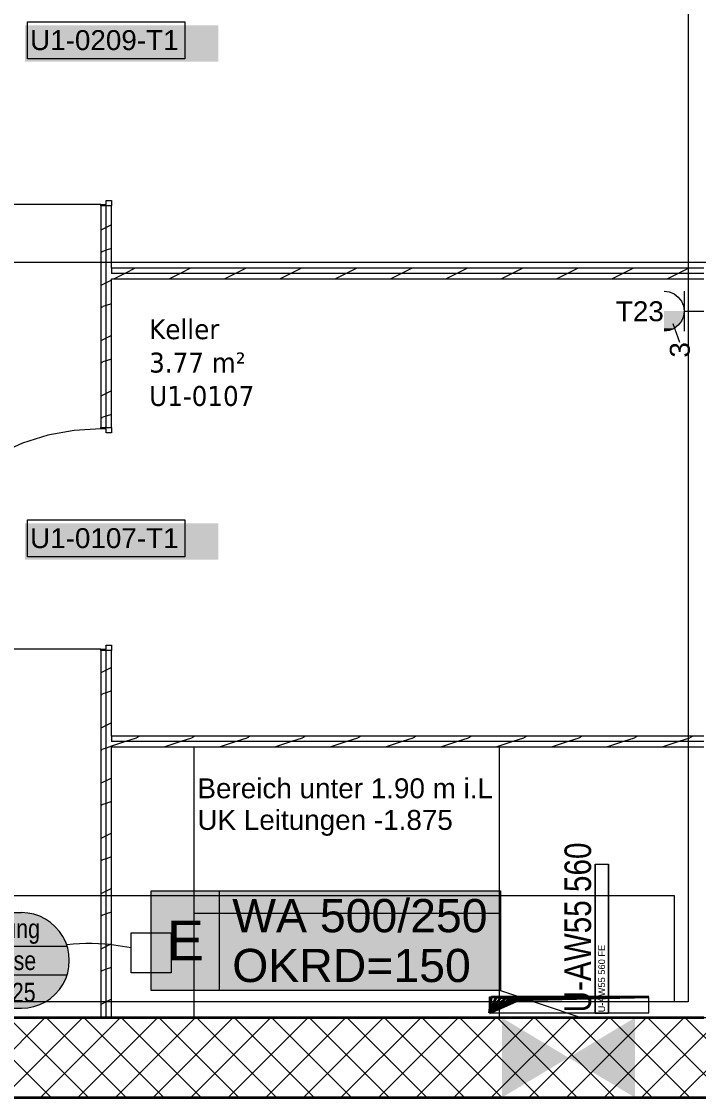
# Model space of a CAD drawing. Extents: x -1132 to 613, y -179 to 712.
# Drawn here: x 71.7 to 122.7, y 205.6 to 286.6 of the extents above; entities that cross this region are included whole.
import ezdxf
from ezdxf.lldxf.tags import DXFTag

# ---------------------------------------------------------------- set-up
doc = ezdxf.new("R2010")
doc.units = 0
doc.linetypes.add('_Hiddenline_', pattern=[3, 2, -1])
doc.layers.get('0').update_dxf_attribs({"lineweight": 13})
for name, color, linetype, lineweight in [('A-AREA-____-IDEN', 7, 'Continuous', 5), ('A-DOOR-____-IDEN', 7, 'Continuous', 5), ('A-DOOR-FRAM-MCUT', 7, 'Continuous', 9), ('A-DOOR-OPNG-OTLN', 7, 'Continuous', 9), ('A-FLOR-____-OVHD', 7, 'Strichpunkt - Fein', 9), ('A-WALL-____-MCUT', 7, 'Continuous', 35), ('A-WALL-____-PATT', 7, 'Continuous', 35), ('A-WALL-FNSH-MCUT', 7, 'Continuous', 35), ('S-GRID-____-OTLN', 7, 'Continuous', 5), ('Text', 7, 'Continuous', 5)]:
    doc.layers.add(name, color=color, linetype=linetype, lineweight=lineweight)
for name, color, linetype, lineweight, true_color in [('A-DETL-____-OTLN', 5, 'Continuous', 9, 0x0000ff), ('EL01_WAN_Aussparung Wand', 7, 'Continuous', 13, 0x7f5f3f), ('EL01_WAN_Aussparung Wand Text', 7, 'Continuous', 13, 0x7f5f3f), ('EL01_WAN_HLKS', 5, 'Continuous', 13, 0x0000ff), ('EL01_WAN_Kraft', 1, 'Continuous', 13, 0xff0000), ('EL01_WAN_Leitung_HLKS', 5, 'Continuous', 13, 0x0000ff), ('EL01_WAN_Trassen', 40, 'Continuous', 13, 0xffbf00), ('EL01_WAN_Trassen Befestigung', 7, 'Continuous', 13, 0xb2b200)]:
    doc.layers.add(name, color=color, linetype=linetype, lineweight=lineweight, true_color=true_color)
doc.styles.get("Standard").update_dxf_attribs({"font": 'arial.ttf'})
tags = doc.linetypes.add('_Rasterlinie_', pattern=[0.375, 0.2, -0.05, 0.075, -0.05]).pattern_tags.tags
tags[10:11] = [DXFTag(74, 4), DXFTag(75, 0), DXFTag(340, '0'), DXFTag(46, 1.0), DXFTag(50, 0.0), DXFTag(44, 0.0), DXFTag(45, 0.0)]
tags[8:9] = [DXFTag(74, 4), DXFTag(75, 0), DXFTag(340, '0'), DXFTag(46, 1.0), DXFTag(50, 0.0), DXFTag(44, 0.0), DXFTag(45, 0.0)]
tags[6:7] = [DXFTag(74, 4), DXFTag(75, 0), DXFTag(340, '0'), DXFTag(46, 1.0), DXFTag(50, 0.0), DXFTag(44, 0.0), DXFTag(45, 0.0)]
tags[4:5] = [DXFTag(74, 4), DXFTag(75, 0), DXFTag(340, '0'), DXFTag(46, 1.0), DXFTag(50, 0.0), DXFTag(44, 0.0), DXFTag(45, 0.0)]
tags = doc.linetypes.add('Gestrichelt', pattern=[0.1, 0.05, -0.05]).pattern_tags.tags
tags[6:7] = [DXFTag(74, 4), DXFTag(75, 0), DXFTag(340, '0'), DXFTag(46, 1.0), DXFTag(50, 0.0), DXFTag(44, 0.0), DXFTag(45, 0.0)]
tags[4:5] = [DXFTag(74, 4), DXFTag(75, 0), DXFTag(340, '0'), DXFTag(46, 1.0), DXFTag(50, 0.0), DXFTag(44, 0.0), DXFTag(45, 0.0)]
tags = doc.linetypes.add('Strichpunkt - Fein', pattern=[0.2, 0.1, -0.05, 0, -0.05]).pattern_tags.tags
tags[10:11] = [DXFTag(74, 4), DXFTag(75, 0), DXFTag(340, '0'), DXFTag(46, 1.0), DXFTag(50, 0.0), DXFTag(44, 0.0), DXFTag(45, 0.0)]
tags[8:9] = [DXFTag(74, 4), DXFTag(75, 0), DXFTag(340, '0'), DXFTag(46, 1.0), DXFTag(50, 0.0), DXFTag(44, 0.0), DXFTag(45, 0.0)]
tags[6:7] = [DXFTag(74, 4), DXFTag(75, 0), DXFTag(340, '0'), DXFTag(46, 1.0), DXFTag(50, 0.0), DXFTag(44, 0.0), DXFTag(45, 0.0)]
tags[4:5] = [DXFTag(74, 4), DXFTag(75, 0), DXFTag(340, '0'), DXFTag(46, 1.0), DXFTag(50, 0.0), DXFTag(44, 0.0), DXFTag(45, 0.0)]

# ---------------------------------------------------------------- blocks, each defined once
blk = doc.blocks.new('Referenz-A0UJ359BXE', base_point=(-1140.157, -173.774))
at = {"layer": 'A-DETL-____-OTLN', "color": 0, "linetype": 'Gestrichelt', "ltscale": 0.13}
for p, q in [((84.713, 231.964), (84.713, 211.564)), ((107.713, 211.564), (107.713, 231.964)), ((107.713, 219.426), (84.713, 219.426))]:
    blk.add_line(p, q, dxfattribs=at)
at = {"layer": 'A-DOOR-____-IDEN', "color": 0, "linetype": 'Continuous', "ltscale": 0.13}
for p, q in [((72.192, 286.55), (84.032, 286.55)), ((72.192, 283.77), (72.192, 286.55)), ((84.032, 286.55), (84.032, 283.77)), ((84.032, 283.77), (72.192, 283.77)), ((72.192, 249.05), (84.032, 249.05)), ((72.192, 246.27), (72.192, 249.05)), ((84.032, 249.05), (84.032, 246.27)), ((84.032, 246.27), (72.192, 246.27))]:
    blk.add_line(p, q, dxfattribs=at)
at = {"layer": 'A-DOOR-____-IDEN', "color": 7, "linetype": 'Continuous', "ltscale": 0.13, "true_color": 0xffffff}
for points in [[(72.017, 283.548), (86.556, 283.548), (72.017, 286.307)], [(86.556, 283.548), (72.017, 286.307), (86.556, 286.307)], [(72.017, 246.048), (86.556, 246.048), (72.017, 248.807)], [(86.556, 246.048), (72.017, 248.807), (86.556, 248.807)]]:
    blk.add_solid(points, dxfattribs=at)
at = {"layer": 'A-DOOR-FRAM-MCUT', "color": 0, "linetype": 'Continuous', "ltscale": 0.13}
for p, q in [((78.113, 273.114), (78.513, 273.114)), ((78.113, 272.814), (78.113, 273.114)), ((78.513, 273.114), (78.513, 272.714)), ((77.713, 272.814), (78.113, 272.814)), ((77.713, 272.714), (77.713, 272.814)), ((78.513, 272.714), (77.713, 272.714)), ((77.713, 256.014), (78.513, 256.014)), ((77.713, 255.914), (77.713, 256.014)), ((78.113, 255.914), (77.713, 255.914)), ((78.113, 255.614), (78.113, 255.914)), ((78.513, 255.614), (78.113, 255.614)), ((78.513, 256.014), (78.513, 255.614)), ((77.713, 239.314), (78.113, 239.314)), ((77.713, 239.214), (77.713, 239.314)), ((78.513, 239.214), (77.713, 239.214)), ((78.113, 239.614), (78.513, 239.614)), ((78.113, 239.314), (78.113, 239.614)), ((78.513, 239.614), (78.513, 239.214))]:
    blk.add_line(p, q, dxfattribs=at)
at = {"layer": 'A-DOOR-OPNG-OTLN', "color": 0, "linetype": 'Continuous', "ltscale": 0.13}
for p, q in [((77.713, 272.814), (61.113, 272.814)), ((73.741, 255.431), (71.827, 254.835)), ((75.712, 255.793), (73.741, 255.431)), ((77.713, 255.914), (75.712, 255.793)), ((71.827, 254.835), (69.999, 254.012)), ((77.713, 239.314), (61.113, 239.314))]:
    blk.add_line(p, q, dxfattribs=at)
at = {"layer": 'A-FLOR-____-OVHD', "color": 0, "linetype": 'Strichpunkt - Fein', "ltscale": 0.13}
for p, q in [((121.913, 357.163), (121.913, 212.764)), ((121.913, 212.764), (-25.987, 212.764)), ((174.71, 211.564), (-17.487, 211.564))]:
    blk.add_line(p, q, dxfattribs=at)
at = {"layer": 'A-WALL-____-MCUT', "color": 0, "linetype": 'Continuous', "lineweight": 9, "ltscale": 0.13}
for p, q in [((78.113, 256.014), (78.113, 272.714)), ((78.513, 268.004), (78.513, 267.604)), ((123.113, 267.604), (78.513, 267.604)), ((78.113, 211.564), (78.113, 239.214)), ((78.513, 232.764), (78.513, 232.364)), ((123.113, 232.364), (78.513, 232.364))]:
    blk.add_line(p, q, dxfattribs=at)
at = {"layer": 'A-WALL-____-MCUT', "color": 0, "linetype": 'Continuous', "ltscale": 0.35}
for p, q in [((123.113, 211.564), (-91.487, 211.564)), ((-132.287, 205.564), (135.113, 205.564))]:
    blk.add_line(p, q, dxfattribs=at)
at = {"layer": 'A-WALL-____-PATT', "color": 0, "linetype": 'Continuous', "lineweight": 9, "ltscale": 0.13}
for p, q in [((78.113, 271.068), (77.713, 270.868)), ((78.513, 271.268), (78.113, 271.068)), ((77.849, 269.265), (77.713, 269.163)), ((78.113, 269.357), (77.873, 269.277)), ((78.513, 269.491), (78.113, 269.357)), ((79.515, 267.604), (78.715, 267.204)), ((80.315, 268.004), (79.515, 267.604)), ((83.68, 267.604), (82.88, 267.204)), ((84.48, 268.004), (83.68, 267.604)), ((87.845, 267.604), (87.045, 267.204)), ((88.645, 268.004), (87.845, 267.604)), ((92.01, 267.604), (91.21, 267.204)), ((92.81, 268.004), (92.01, 267.604)), ((96.175, 267.604), (95.375, 267.204)), ((96.975, 268.004), (96.175, 267.604)), ((100.34, 267.604), (99.54, 267.204)), ((101.14, 268.004), (100.34, 267.604)), ((104.505, 267.604), (103.705, 267.204)), ((105.305, 268.004), (104.505, 267.604)), ((108.669, 267.604), (107.869, 267.204)), ((109.469, 268.004), (108.669, 267.604)), ((112.834, 267.604), (112.034, 267.204)), ((113.634, 268.004), (112.834, 267.604)), ((116.999, 267.604), (116.199, 267.204)), ((117.799, 268.004), (116.999, 267.604)), ((121.164, 267.604), (120.364, 267.204)), ((121.964, 268.004), (121.164, 267.604)), ((78.113, 266.903), (77.713, 266.703)), ((78.513, 267.103), (78.113, 266.903)), ((77.849, 265.1), (77.713, 264.998)), ((78.113, 265.193), (77.873, 265.113)), ((78.513, 265.326), (78.113, 265.193)), ((78.113, 262.738), (77.713, 262.538)), ((78.513, 262.938), (78.113, 262.738)), ((77.85, 260.936), (77.713, 260.833)), ((78.113, 261.028), (77.873, 260.948)), ((78.513, 261.161), (78.113, 261.028)), ((78.113, 258.573), (77.713, 258.373)), ((78.513, 258.773), (78.113, 258.573)), ((78.113, 256.863), (77.874, 256.783)), ((78.513, 256.996), (78.113, 256.863)), ((77.85, 256.771), (77.713, 256.668)), ((78.113, 237.749), (77.713, 237.549)), ((78.513, 237.949), (78.113, 237.749)), ((77.853, 235.948), (77.713, 235.843)), ((78.113, 236.04), (77.875, 235.96)), ((78.513, 236.173), (78.113, 236.04)), ((78.113, 233.584), (77.713, 233.384)), ((78.513, 233.784), (78.113, 233.584)), ((80.374, 232.628), (79.58, 232.364)), ((80.638, 232.764), (80.393, 232.641)), ((84.539, 232.628), (83.745, 232.364)), ((84.803, 232.764), (84.558, 232.641)), ((88.704, 232.629), (87.909, 232.364)), ((88.968, 232.764), (88.723, 232.641)), ((92.869, 232.629), (92.074, 232.364)), ((93.133, 232.764), (92.888, 232.641)), ((97.034, 232.629), (96.239, 232.364)), ((97.298, 232.764), (97.053, 232.641)), ((101.199, 232.629), (100.404, 232.364)), ((101.463, 232.764), (101.218, 232.641)), ((105.364, 232.629), (104.568, 232.364)), ((105.628, 232.764), (105.383, 232.641)), ((109.53, 232.629), (108.733, 232.364)), ((109.793, 232.764), (109.547, 232.641)), ((113.695, 232.629), (112.898, 232.364)), ((113.958, 232.764), (113.712, 232.641)), ((117.86, 232.63), (117.062, 232.364)), ((118.123, 232.764), (117.877, 232.641)), ((122.025, 232.63), (121.227, 232.364)), ((122.287, 232.764), (122.042, 232.641)), ((77.853, 231.783), (77.713, 231.678)), ((78.113, 231.875), (77.875, 231.795)), ((78.513, 232.008), (78.113, 231.875)), ((79.58, 232.364), (78.513, 232.008)), ((83.745, 232.364), (82.545, 231.964)), ((87.909, 232.364), (86.709, 231.964)), ((92.074, 232.364), (90.874, 231.964)), ((96.239, 232.364), (95.039, 231.964)), ((100.404, 232.364), (99.204, 231.964)), ((104.568, 232.364), (103.368, 231.964)), ((108.733, 232.364), (107.533, 231.964)), ((112.898, 232.364), (111.698, 231.964)), ((117.062, 232.364), (115.862, 231.964)), ((121.227, 232.364), (120.027, 231.964)), ((78.113, 229.419), (77.713, 229.219)), ((78.513, 229.619), (78.113, 229.419)), ((78.113, 227.71), (77.875, 227.631)), ((78.513, 227.843), (78.113, 227.71)), ((77.854, 227.619), (77.713, 227.513)), ((78.113, 225.254), (77.713, 225.054)), ((78.513, 225.454), (78.113, 225.254)), ((78.513, 223.679), (78.113, 223.545)), ((77.854, 223.454), (77.713, 223.348)), ((78.113, 223.545), (77.875, 223.466)), ((78.513, 221.289), (78.113, 221.089)), ((78.113, 221.089), (77.713, 220.889)), ((77.855, 219.289), (77.713, 219.183)), ((78.113, 219.381), (77.875, 219.301)), ((78.513, 219.514), (78.113, 219.381)), ((78.113, 216.924), (77.713, 216.724)), ((78.513, 217.124), (78.113, 216.924)), ((77.855, 215.125), (77.713, 215.018)), ((78.113, 215.216), (77.876, 215.137)), ((78.513, 215.349), (78.113, 215.216)), ((78.113, 212.759), (77.713, 212.559)), ((78.513, 212.959), (78.113, 212.759)), ((67.511, 205.564), (73.511, 211.564)), ((73.968, 205.564), (67.968, 211.564)), ((70.34, 205.564), (76.34, 211.564)), ((76.796, 205.564), (70.796, 211.564)), ((73.168, 205.564), (79.168, 211.564)), ((79.624, 205.564), (73.624, 211.564)), ((75.996, 205.564), (81.996, 211.564)), ((82.453, 205.564), (76.453, 211.564)), ((78.825, 205.564), (84.825, 211.564)), ((85.281, 205.564), (79.281, 211.564)), ((81.653, 205.564), (87.653, 211.564)), ((88.11, 205.564), (82.11, 211.564)), ((84.482, 205.564), (90.482, 211.564)), ((90.938, 205.564), (84.938, 211.564)), ((87.31, 205.564), (93.31, 211.564)), ((93.767, 205.564), (87.767, 211.564)), ((90.139, 205.564), (96.139, 211.564)), ((96.595, 205.564), (90.595, 211.564)), ((92.967, 205.564), (98.967, 211.564)), ((99.423, 205.564), (93.423, 211.564)), ((95.795, 205.564), (101.795, 211.564)), ((102.252, 205.564), (96.252, 211.564)), ((98.624, 205.564), (104.624, 211.564)), ((105.08, 205.564), (99.08, 211.564)), ((101.452, 205.564), (107.452, 211.564)), ((107.909, 205.564), (101.909, 211.564)), ((104.281, 205.564), (110.281, 211.564)), ((110.737, 205.564), (104.737, 211.564)), ((107.109, 205.564), (113.109, 211.564)), ((113.566, 205.564), (107.566, 211.564)), ((109.938, 205.564), (115.938, 211.564)), ((116.394, 205.564), (110.394, 211.564)), ((112.766, 205.564), (118.766, 211.564)), ((119.222, 205.564), (113.222, 211.564)), ((115.594, 205.564), (121.594, 211.564)), ((122.051, 205.564), (116.051, 211.564)), ((118.423, 205.564), (124.423, 211.564)), ((124.879, 205.564), (118.879, 211.564)), ((121.251, 205.564), (127.251, 211.564)), ((127.708, 205.564), (121.708, 211.564))]:
    blk.add_line(p, q, dxfattribs=at)
at = {"layer": 'A-WALL-FNSH-MCUT', "color": 0, "linetype": 'Continuous', "lineweight": 9, "ltscale": 0.13}
for p, q in [((77.713, 272.714), (77.713, 256.014)), ((78.513, 272.714), (77.713, 272.714)), ((78.513, 268.004), (78.513, 272.714)), ((123.113, 268.004), (78.513, 268.004)), ((78.513, 267.204), (123.113, 267.204)), ((78.513, 256.014), (78.513, 267.204)), ((77.713, 256.014), (78.513, 256.014)), ((77.713, 239.214), (77.713, 211.564)), ((78.513, 239.214), (77.713, 239.214)), ((78.513, 232.764), (78.513, 239.214)), ((123.113, 232.764), (78.513, 232.764)), ((78.513, 211.564), (78.513, 231.964)), ((78.513, 231.964), (123.113, 231.964))]:
    blk.add_line(p, q, dxfattribs=at)
at = {"layer": 'S-GRID-____-OTLN', "color": 0, "linetype": '_Rasterlinie_', "ltscale": 0.13}
for p, q in [((-164.287, 268.464), (174.71, 268.464)), ((-164.287, 205.564), (174.71, 205.564))]:
    blk.add_line(p, q, dxfattribs=at)
at = {"layer": 'A-AREA-____-IDEN', "color": 0, "linetype": 'Continuous', "ltscale": 0.13, "char_height": 1.5, "attachment_point": 1}
for s, insert in [('{\\W0.9;\\fVerdana;Keller}', (81.358, 264.164)), ('{\\W0.9;\\fVerdana;3.77 m²}', (81.358, 261.651)), ('{\\W0.9;\\fVerdana;U1-0107}', (81.358, 259.137))]:
    blk.add_mtext(s, dxfattribs=dict(at, insert=insert))
at = {"layer": 'A-DOOR-____-IDEN', "color": 0, "linetype": 'Continuous', "ltscale": 0.13, "char_height": 1.5, "attachment_point": 1}
for s, insert in [('{\\fArial;U1-0209-T1}', (72.392, 285.932)), ('{\\fArial;U1-0107-T1}', (72.392, 248.432))]:
    blk.add_mtext(s, dxfattribs=dict(at, insert=insert))
at = {"layer": 'Text', "color": 0, "linetype": 'Continuous', "ltscale": 0.13, "char_height": 1.5, "attachment_point": 1}
for s, insert in [('{\\fArial;Bereich unter 1.90 m i.L}', (84.99, 229.594)), ('{\\fArial;UK Leitungen -1.875}', (84.99, 227.212))]:
    blk.add_mtext(s, dxfattribs=dict(at, insert=insert))
blk = doc.blocks.new('Wanddurchbruch-A0UJ359XXE', base_point=(107.913, 205.564))
at = {"color": 0, "linetype": 'ByBlock', "lineweight": -2, "ltscale": 0.13}
for p, q in [((117.913, 211.564), (107.913, 211.564)), ((117.913, 205.564), (107.913, 205.564))]:
    blk.add_line(p, q, dxfattribs=at)
for points in [[(112.913, 208.564), (107.913, 208.564), (107.913, 211.564)], [(117.913, 208.564), (112.913, 208.564), (117.913, 211.564)], [(107.913, 205.564), (112.913, 208.564), (107.913, 208.564)], [(117.913, 205.564), (117.913, 208.564), (112.913, 208.564)]]:
    blk.add_solid(points, dxfattribs=at)
blk = doc.blocks.new('Durchbruch beschriften-A0UJ359ZXE', base_point=(81.518, 211.564))
at = {"color": 0, "linetype": 'ByBlock', "lineweight": -2, "ltscale": 0.13}
for p, q in [((81.518, 213.63), (81.518, 221.13)), ((81.518, 221.13), (107.794, 221.13)), ((86.639, 213.63), (86.639, 221.13)), ((107.794, 221.13), (107.794, 213.63)), ((107.794, 213.63), (81.518, 213.63)), ((107.794, 213.63), (113.913, 211.564))]:
    blk.add_line(p, q, dxfattribs=at)
at = {"color": 7, "linetype": 'ByBlock', "lineweight": -2, "ltscale": 0.13, "true_color": 0xffffff}
for points in [[(81.518, 213.63), (107.794, 213.63), (81.518, 221.13)], [(107.794, 213.63), (81.518, 221.13), (107.794, 221.13)], [(81.518, 221.13), (107.794, 221.13), (81.518, 221.13)]]:
    blk.add_solid(points, dxfattribs=at)
at = {"color": 0, "linetype": 'ByBlock', "lineweight": -2, "ltscale": 0.13, "char_height": 2.5, "attachment_point": 1}
for s, insert in [('{\\fArial; WA 500/250 }', (86.639, 220.505)), ('{\\fArial; OKRD=150 }', (86.639, 216.755))]:
    blk.add_mtext(s, dxfattribs=dict(at, insert=insert))
at = {"color": 40, "linetype": 'ByBlock', "lineweight": -2, "ltscale": 0.13, "true_color": 0xffbf00, "insert": (82.681, 218.88), "char_height": 3, "attachment_point": 1}
blk.add_mtext('{\\fArial;E}', dxfattribs=at)
blk = doc.blocks.new('IfcObject-A0UJ35A9XE', base_point=(112.616, 211.921))
at = {"layer": 'EL01_WAN_Trassen', "linetype": 'ByBlock', "lineweight": -2, "ltscale": 0.13}
for p, q in [((114.917, 223.121), (115.917, 223.121)), ((114.917, 223.121), (115.917, 223.121)), ((114.917, 211.921), (114.917, 223.121)), ((114.917, 223.121), (114.917, 223.121)), ((114.917, 223.121), (114.917, 211.921)), ((115.917, 211.921), (115.917, 223.121)), ((115.917, 223.121), (115.917, 223.121)), ((115.917, 223.121), (115.917, 211.921)), ((114.917, 211.921), (115.917, 211.921)), ((114.917, 211.921), (115.917, 211.921)), ((114.917, 211.921), (114.917, 211.921)), ((115.917, 211.921), (115.917, 211.921))]:
    blk.add_line(p, q, dxfattribs=at)
at = {"layer": 'EL01_WAN_Trassen', "lineweight": -2, "attachment_point": 1, "rotation": 90}
for s, insert, char_height in [('{\\W0.8;\\fArial;U-AW55 560}', (112.616, 211.967), 2), ('{\\fArial;U-AW55 560 FE}', (115.167, 211.976), 0.5)]:
    blk.add_mtext(s, dxfattribs=dict(at, insert=insert, char_height=char_height))
blk = doc.blocks.new('Kabelkanal-A0UJ35AFXE', base_point=(106.965, 211.948))
at = {"color": 0, "linetype": 'ByBlock', "lineweight": -2, "ltscale": 0.13}
for p, q in [((106.965, 211.948), (106.965, 213.148)), ((106.965, 213.148), (118.965, 213.148)), ((118.965, 211.948), (118.965, 213.148)), ((106.965, 211.948), (118.965, 211.948))]:
    blk.add_line(p, q, dxfattribs=at)
at = {"color": 0, "lineweight": 35}
for p, q in [((106.965, 211.948), (107.135, 213.131)), ((106.965, 211.948), (107.477, 213.097)), ((107.135, 213.131), (118.965, 213.148)), ((107.477, 213.097), (118.965, 213.148)), ((107.818, 213.063), (118.965, 213.148)), ((108.159, 213.029), (118.965, 213.148)), ((108.5, 212.994), (118.965, 213.148)), ((108.842, 212.96), (118.965, 213.148)), ((109.183, 212.926), (118.965, 213.148)), ((106.965, 211.948), (107.818, 213.063)), ((106.965, 211.948), (108.159, 213.029)), ((106.965, 211.948), (108.5, 212.994)), ((106.965, 211.948), (108.842, 212.96)), ((106.965, 211.948), (109.183, 212.926))]:
    blk.add_line(p, q, dxfattribs=at)
at = {"color": 0, "linetype": '_Hiddenline_', "lineweight": 18}
for p, q in [((118.965, 213.148), (109.065, 212.938)), ((109.065, 212.938), (106.965, 211.948))]:
    blk.add_line(p, q, dxfattribs=at)
blk = doc.blocks.new('Kabelkanal-A0UJ35B1XE', base_point=(60.878, 212.764))
at = {"color": 0, "linetype": 'ByBlock', "lineweight": -2, "ltscale": 0.13}
for p, q in [((60.878, 212.764), (60.878, 220.764)), ((60.878, 220.764), (120.878, 220.764)), ((120.878, 220.764), (120.878, 212.764)), ((120.878, 212.764), (60.878, 212.764))]:
    blk.add_line(p, q, dxfattribs=at)
blk = doc.blocks.new('Steckdose T23_ AP_ 3-fach-A0UJ35C7XE', base_point=(116.483, 261.274))
at = {"color": 0, "lineweight": -2}
for p, q in [((120.115, 266.274), (120.311, 266.261)), ((120.311, 266.261), (120.503, 266.223)), ((120.503, 266.223), (120.689, 266.16)), ((120.689, 266.16), (120.865, 266.073)), ((120.865, 266.073), (121.028, 265.964)), ((121.028, 265.964), (121.176, 265.834)), ((121.176, 265.834), (121.305, 265.687)), ((121.615, 266.274), (121.615, 263.274)), ((121.305, 265.687), (121.414, 265.524)), ((121.414, 265.524), (121.501, 265.348)), ((121.501, 265.348), (121.564, 265.162)), ((121.564, 265.162), (121.602, 264.97)), ((121.602, 264.97), (121.615, 264.774)), ((121.501, 264.2), (121.414, 264.024)), ((121.564, 264.386), (121.501, 264.2)), ((121.602, 264.578), (121.564, 264.386)), ((121.615, 264.774), (121.602, 264.578)), ((121.615, 264.774), (123.115, 264.774)), ((120.503, 263.325), (120.311, 263.287)), ((120.689, 263.388), (120.503, 263.325)), ((120.865, 263.475), (120.689, 263.388)), ((120.762, 263.848), (121.27, 262.431)), ((121.028, 263.584), (120.865, 263.475)), ((121.176, 263.713), (121.028, 263.584)), ((121.305, 263.861), (121.176, 263.713)), ((121.414, 264.024), (121.305, 263.861)), ((120.311, 263.287), (120.115, 263.274))]:
    blk.add_line(p, q, dxfattribs=at)
for points in [[(121.564, 264.386), (120.115, 264.386), (121.615, 264.774)], [(120.115, 264.386), (121.615, 264.774), (120.115, 264.774)], [(121.414, 264.024), (120.115, 264.024), (121.564, 264.386)], [(120.115, 264.024), (121.564, 264.386), (120.115, 264.386)], [(121.176, 263.713), (120.115, 263.713), (121.414, 264.024)], [(120.115, 263.713), (121.414, 264.024), (120.115, 264.024)], [(120.865, 263.475), (120.115, 263.475), (121.176, 263.713)], [(120.115, 263.475), (121.176, 263.713), (120.115, 263.713)], [(120.503, 263.325), (120.115, 263.325), (120.865, 263.475)], [(120.115, 263.325), (120.865, 263.475), (120.115, 263.475)], [(120.115, 263.274), (120.503, 263.325), (120.115, 263.325)]]:
    blk.add_solid(points, dxfattribs=at)
at = {"color": 0, "lineweight": -2, "insert": (116.483, 265.515), "char_height": 1.5, "attachment_point": 1}
blk.add_mtext('{\\fArial;T23}', dxfattribs=at)
at = {"color": 0, "lineweight": -2, "insert": (120.546, 261.274), "char_height": 1.5, "attachment_point": 1, "rotation": 90}
blk.add_mtext('{\\fArial;3}', dxfattribs=at)
blk = doc.blocks.new('Leitung-A0UJ35EHXE', base_point=(75.151, 216.822))
at = {"color": 0, "linetype": 'ByBlock', "lineweight": -2, "ltscale": 0.13}
for p, q in [((76.106, 217.135), (75.628, 217.103)), ((76.587, 217.15), (76.106, 217.135)), ((77.067, 217.149), (76.587, 217.15)), ((77.548, 217.133), (77.067, 217.149)), ((78.027, 217.102), (77.548, 217.133)), ((75.628, 217.103), (75.151, 217.053)), ((78.359, 217.072), (78.027, 217.102)), ((78.691, 217.036), (78.359, 217.072)), ((79.021, 216.993), (78.691, 217.036)), ((79.35, 216.943), (79.021, 216.993)), ((79.678, 216.886), (79.35, 216.943)), ((80.005, 216.822), (79.678, 216.886))]:
    blk.add_line(p, q, dxfattribs=at)
blk = doc.blocks.new('Deckendose UP-A0UJ35FDXE', base_point=(80.005, 214.95))
at = {"color": 0, "lineweight": -2}
for p, q in [((80.005, 217.95), (83.005, 217.95)), ((80.005, 214.95), (80.005, 217.95)), ((83.005, 217.95), (83.005, 214.95)), ((83.005, 214.95), (80.005, 214.95))]:
    blk.add_line(p, q, dxfattribs=at)
blk = doc.blocks.new('Stromkreis-A0UJ35FLXE', base_point=(65.335, 212.28))
at = {"color": 0, "linetype": 'ByBlock', "lineweight": -2, "ltscale": 0.13}
for p, q in [((67.135, 218.997), (66.743, 218.736)), ((67.557, 219.206), (67.135, 218.997)), ((68.003, 219.357), (67.557, 219.206)), ((68.465, 219.449), (68.003, 219.357)), ((68.935, 219.48), (68.465, 219.449)), ((68.935, 219.48), (71.747, 219.48)), ((72.217, 219.449), (71.747, 219.48)), ((72.679, 219.357), (72.217, 219.449)), ((73.125, 219.206), (72.679, 219.357)), ((73.547, 218.997), (73.125, 219.206)), ((73.939, 218.736), (73.547, 218.997)), ((66.079, 218.071), (65.817, 217.68)), ((66.389, 218.425), (66.079, 218.071)), ((66.743, 218.736), (66.389, 218.425)), ((74.293, 218.425), (73.939, 218.736)), ((74.603, 218.071), (74.293, 218.425)), ((74.865, 217.68), (74.603, 218.071)), ((65.609, 217.257), (65.458, 216.811)), ((65.817, 217.68), (65.609, 217.257)), ((75.073, 217.257), (74.865, 217.68)), ((75.225, 216.811), (75.073, 217.257)), ((65.366, 216.35), (65.335, 215.88)), ((65.458, 216.811), (65.366, 216.35)), ((65.501, 216.96), (75.181, 216.96)), ((75.316, 216.35), (75.225, 216.811)), ((75.347, 215.88), (75.316, 216.35)), ((65.335, 215.88), (65.366, 215.41)), ((75.316, 215.41), (75.347, 215.88)), ((65.366, 215.41), (65.458, 214.948)), ((65.458, 214.948), (65.609, 214.502)), ((65.501, 214.8), (75.181, 214.8)), ((75.073, 214.502), (75.225, 214.948)), ((75.225, 214.948), (75.316, 215.41)), ((65.609, 214.502), (65.817, 214.08)), ((65.817, 214.08), (66.079, 213.688)), ((74.603, 213.688), (74.865, 214.08)), ((74.865, 214.08), (75.073, 214.502)), ((66.079, 213.688), (66.389, 213.334)), ((66.389, 213.334), (66.743, 213.024)), ((73.939, 213.024), (74.293, 213.334)), ((74.293, 213.334), (74.603, 213.688)), ((66.743, 213.024), (67.135, 212.762)), ((67.135, 212.762), (67.557, 212.554)), ((67.557, 212.554), (68.003, 212.402)), ((68.003, 212.402), (68.465, 212.31)), ((68.465, 212.31), (68.935, 212.28)), ((68.935, 212.28), (71.747, 212.28)), ((71.747, 212.28), (72.217, 212.31)), ((72.217, 212.31), (72.679, 212.402)), ((72.679, 212.402), (73.125, 212.554)), ((73.125, 212.554), (73.547, 212.762)), ((73.547, 212.762), (73.939, 213.024))]:
    blk.add_line(p, q, dxfattribs=at)
at = {"color": 7, "linetype": 'ByBlock', "lineweight": -2, "ltscale": 0.13, "true_color": 0xffffff}
for points in [[(66.69, 218.694), (73.992, 218.694), (66.907, 218.854)], [(66.907, 218.854), (73.775, 218.854), (67.135, 218.997)], [(73.992, 218.694), (66.907, 218.854), (73.775, 218.854)], [(66.907, 218.854), (73.775, 218.854), (66.907, 218.854)], [(73.775, 218.854), (66.907, 218.854), (73.775, 218.854)], [(67.135, 218.997), (73.547, 218.997), (67.373, 219.123)], [(73.775, 218.854), (67.135, 218.997), (73.547, 218.997)], [(67.373, 219.123), (73.309, 219.123), (67.62, 219.231)], [(73.547, 218.997), (67.373, 219.123), (73.309, 219.123)], [(67.373, 219.123), (73.309, 219.123), (67.373, 219.123)], [(73.309, 219.123), (67.373, 219.123), (73.309, 219.123)], [(67.62, 219.231), (73.062, 219.231), (67.874, 219.32)], [(73.309, 219.123), (67.62, 219.231), (73.062, 219.231)], [(67.62, 219.231), (73.062, 219.231), (67.62, 219.231)], [(73.062, 219.231), (67.62, 219.231), (73.062, 219.231)], [(67.874, 219.32), (72.808, 219.32), (68.134, 219.389)], [(73.062, 219.231), (67.874, 219.32), (72.808, 219.32)], [(68.134, 219.389), (72.548, 219.389), (68.398, 219.439)], [(72.808, 219.32), (68.134, 219.389), (72.548, 219.389)], [(68.134, 219.389), (72.548, 219.389), (68.134, 219.389)], [(72.548, 219.389), (68.134, 219.389), (72.548, 219.389)], [(68.398, 219.439), (72.284, 219.439), (68.666, 219.47)], [(72.548, 219.389), (68.398, 219.439), (72.284, 219.439)], [(68.666, 219.47), (72.016, 219.47), (68.935, 219.48)], [(72.284, 219.439), (68.666, 219.47), (72.016, 219.47)], [(72.016, 219.47), (68.935, 219.48), (71.747, 219.48)], [(65.961, 217.908), (74.722, 217.908), (66.12, 218.124)], [(66.12, 218.124), (74.562, 218.124), (66.296, 218.328)], [(74.722, 217.908), (66.12, 218.124), (74.562, 218.124)], [(66.296, 218.328), (74.386, 218.328), (66.486, 218.519)], [(74.562, 218.124), (66.296, 218.328), (74.386, 218.328)], [(66.296, 218.328), (74.386, 218.328), (66.296, 218.328)], [(74.386, 218.328), (66.296, 218.328), (74.386, 218.328)], [(66.486, 218.519), (74.196, 218.519), (66.69, 218.694)], [(74.386, 218.328), (66.486, 218.519), (74.196, 218.519)], [(74.196, 218.519), (66.69, 218.694), (73.992, 218.694)], [(66.69, 218.694), (73.992, 218.694), (66.69, 218.694)], [(73.992, 218.694), (66.69, 218.694), (73.992, 218.694)], [(65.495, 216.941), (75.187, 216.941), (65.584, 217.195)], [(65.584, 217.195), (75.098, 217.195), (65.692, 217.442)], [(75.187, 216.941), (65.584, 217.195), (75.098, 217.195)], [(65.584, 217.195), (75.098, 217.195), (65.584, 217.195)], [(75.098, 217.195), (65.584, 217.195), (75.098, 217.195)], [(65.692, 217.442), (74.991, 217.442), (65.817, 217.68)], [(75.098, 217.195), (65.692, 217.442), (74.991, 217.442)], [(65.817, 217.68), (74.865, 217.68), (65.961, 217.908)], [(74.991, 217.442), (65.817, 217.68), (74.865, 217.68)], [(65.817, 217.68), (74.865, 217.68), (65.817, 217.68)], [(74.865, 217.68), (65.817, 217.68), (74.865, 217.68)], [(74.865, 217.68), (65.961, 217.908), (74.722, 217.908)], [(65.961, 217.908), (74.722, 217.908), (65.961, 217.908)], [(74.722, 217.908), (65.961, 217.908), (74.722, 217.908)], [(65.345, 216.149), (75.337, 216.149), (65.375, 216.416)], [(65.375, 216.416), (75.307, 216.416), (65.425, 216.681)], [(75.337, 216.149), (65.375, 216.416), (75.307, 216.416)], [(65.425, 216.681), (75.257, 216.681), (65.495, 216.941)], [(75.307, 216.416), (65.425, 216.681), (75.257, 216.681)], [(65.425, 216.681), (75.257, 216.681), (65.425, 216.681)], [(75.257, 216.681), (65.425, 216.681), (75.257, 216.681)], [(75.257, 216.681), (65.495, 216.941), (75.187, 216.941)], [(65.495, 216.941), (75.187, 216.941), (65.495, 216.941)], [(75.187, 216.941), (65.495, 216.941), (75.187, 216.941)], [(65.335, 215.88), (75.347, 215.88), (65.345, 216.149)], [(65.345, 215.611), (75.337, 215.611), (65.335, 215.88)], [(75.337, 215.611), (65.335, 215.88), (75.347, 215.88)], [(65.335, 215.88), (75.347, 215.88), (65.335, 215.88)], [(75.347, 215.88), (65.335, 215.88), (75.347, 215.88)], [(75.347, 215.88), (65.345, 216.149), (75.337, 216.149)], [(65.345, 216.149), (75.337, 216.149), (65.345, 216.149)], [(75.337, 216.149), (65.345, 216.149), (75.337, 216.149)], [(65.375, 215.343), (75.307, 215.343), (65.345, 215.611)], [(75.307, 215.343), (65.345, 215.611), (75.337, 215.611)], [(65.425, 215.079), (75.257, 215.079), (65.375, 215.343)], [(75.257, 215.079), (65.375, 215.343), (75.307, 215.343)], [(65.495, 214.819), (75.187, 214.819), (65.425, 215.079)], [(75.187, 214.819), (65.425, 215.079), (75.257, 215.079)], [(65.425, 215.079), (75.257, 215.079), (65.425, 215.079)], [(75.257, 215.079), (65.425, 215.079), (75.257, 215.079)], [(65.584, 214.564), (75.098, 214.564), (65.495, 214.819)], [(75.098, 214.564), (65.495, 214.819), (75.187, 214.819)], [(65.692, 214.318), (74.991, 214.318), (65.584, 214.564)], [(74.991, 214.318), (65.584, 214.564), (75.098, 214.564)], [(65.817, 214.08), (74.865, 214.08), (65.692, 214.318)], [(74.865, 214.08), (65.692, 214.318), (74.991, 214.318)], [(65.961, 213.852), (74.722, 213.852), (65.817, 214.08)], [(74.722, 213.852), (65.817, 214.08), (74.865, 214.08)], [(66.12, 213.635), (74.562, 213.635), (65.961, 213.852)], [(74.562, 213.635), (65.961, 213.852), (74.722, 213.852)], [(66.296, 213.431), (74.386, 213.431), (66.12, 213.635)], [(74.386, 213.431), (66.12, 213.635), (74.562, 213.635)], [(66.486, 213.241), (74.196, 213.241), (66.296, 213.431)], [(74.196, 213.241), (66.296, 213.431), (74.386, 213.431)], [(66.69, 213.065), (73.992, 213.065), (66.486, 213.241)], [(73.992, 213.065), (66.486, 213.241), (74.196, 213.241)], [(66.907, 212.905), (73.775, 212.905), (66.69, 213.065)], [(73.775, 212.905), (66.69, 213.065), (73.992, 213.065)], [(67.135, 212.762), (73.547, 212.762), (66.907, 212.905)], [(73.547, 212.762), (66.907, 212.905), (73.775, 212.905)], [(67.373, 212.636), (73.309, 212.636), (67.135, 212.762)], [(73.309, 212.636), (67.135, 212.762), (73.547, 212.762)], [(67.62, 212.529), (73.062, 212.529), (67.373, 212.636)], [(73.062, 212.529), (67.373, 212.636), (73.309, 212.636)], [(67.874, 212.44), (72.808, 212.44), (67.62, 212.529)], [(72.808, 212.44), (67.62, 212.529), (73.062, 212.529)], [(68.134, 212.37), (72.548, 212.37), (67.874, 212.44)], [(72.548, 212.37), (67.874, 212.44), (72.808, 212.44)], [(68.398, 212.32), (72.284, 212.32), (68.134, 212.37)], [(72.284, 212.32), (68.134, 212.37), (72.548, 212.37)], [(68.666, 212.29), (72.016, 212.29), (68.398, 212.32)], [(72.016, 212.29), (68.398, 212.32), (72.284, 212.32)], [(68.935, 212.28), (71.747, 212.28), (68.666, 212.29)], [(71.747, 212.28), (68.666, 212.29), (72.016, 212.29)]]:
    blk.add_solid(points, dxfattribs=at)
at = {"color": 0, "linetype": 'ByBlock', "lineweight": -2, "ltscale": 0.13, "char_height": 1.44, "attachment_point": 1}
for s, insert in [('{\\W0.8;\\fArial;Lüftung}', (67.771, 219)), ('{\\W0.8;\\fArial;Trasse}', (67.935, 216.6)), ('{\\W0.8;\\fArial;2xM25}', (67.982, 214.2))]:
    blk.add_mtext(s, dxfattribs=dict(at, insert=insert))

msp = doc.modelspace()

# ---------------------------------------------------------------- block references
at = {"color": 9, "lineweight": 25, "ltscale": 0.25, "true_color": 0xc0c0c0}
msp.add_blockref('Referenz-A0UJ359BXE', (-1140.157, -173.774), dxfattribs=at)
at = {"layer": 'EL01_WAN_Aussparung Wand', "ltscale": 0.13}
msp.add_blockref('Wanddurchbruch-A0UJ359XXE', (107.913, 205.564), dxfattribs=at)
at = {"layer": 'EL01_WAN_Aussparung Wand Text', "ltscale": 0.13}
msp.add_blockref('Durchbruch beschriften-A0UJ359ZXE', (81.518, 211.564), dxfattribs=at)
at = {"layer": 'EL01_WAN_HLKS', "linetype": 'Continuous', "ltscale": 0.13}
msp.add_blockref('Deckendose UP-A0UJ35FDXE', (80.005, 214.95), dxfattribs=at)
at = {"layer": 'EL01_WAN_Kraft', "color": 1, "linetype": 'Continuous', "ltscale": 0.13, "true_color": 0xff0000}
msp.add_blockref('Steckdose T23_ AP_ 3-fach-A0UJ35C7XE', (116.483, 261.274), dxfattribs=at)
at = {"layer": 'EL01_WAN_Leitung_HLKS', "ltscale": 0.13}
for name, p in [('Stromkreis-A0UJ35FLXE', (65.335, 212.28)), ('Leitung-A0UJ35EHXE', (75.151, 216.822))]:
    msp.add_blockref(name, p, dxfattribs=at)
at = {"layer": 'EL01_WAN_Trassen', "ltscale": 0.13}
for name, p in [('Kabelkanal-A0UJ35B1XE', (60.878, 212.764)), ('Kabelkanal-A0UJ35AFXE', (106.965, 211.948))]:
    msp.add_blockref(name, p, dxfattribs=at)
at = {"layer": 'EL01_WAN_Trassen Befestigung', "ltscale": 0.13}
msp.add_blockref('IfcObject-A0UJ35A9XE', (112.616, 211.921), dxfattribs=at)

doc.saveas('drawing.dxf')
